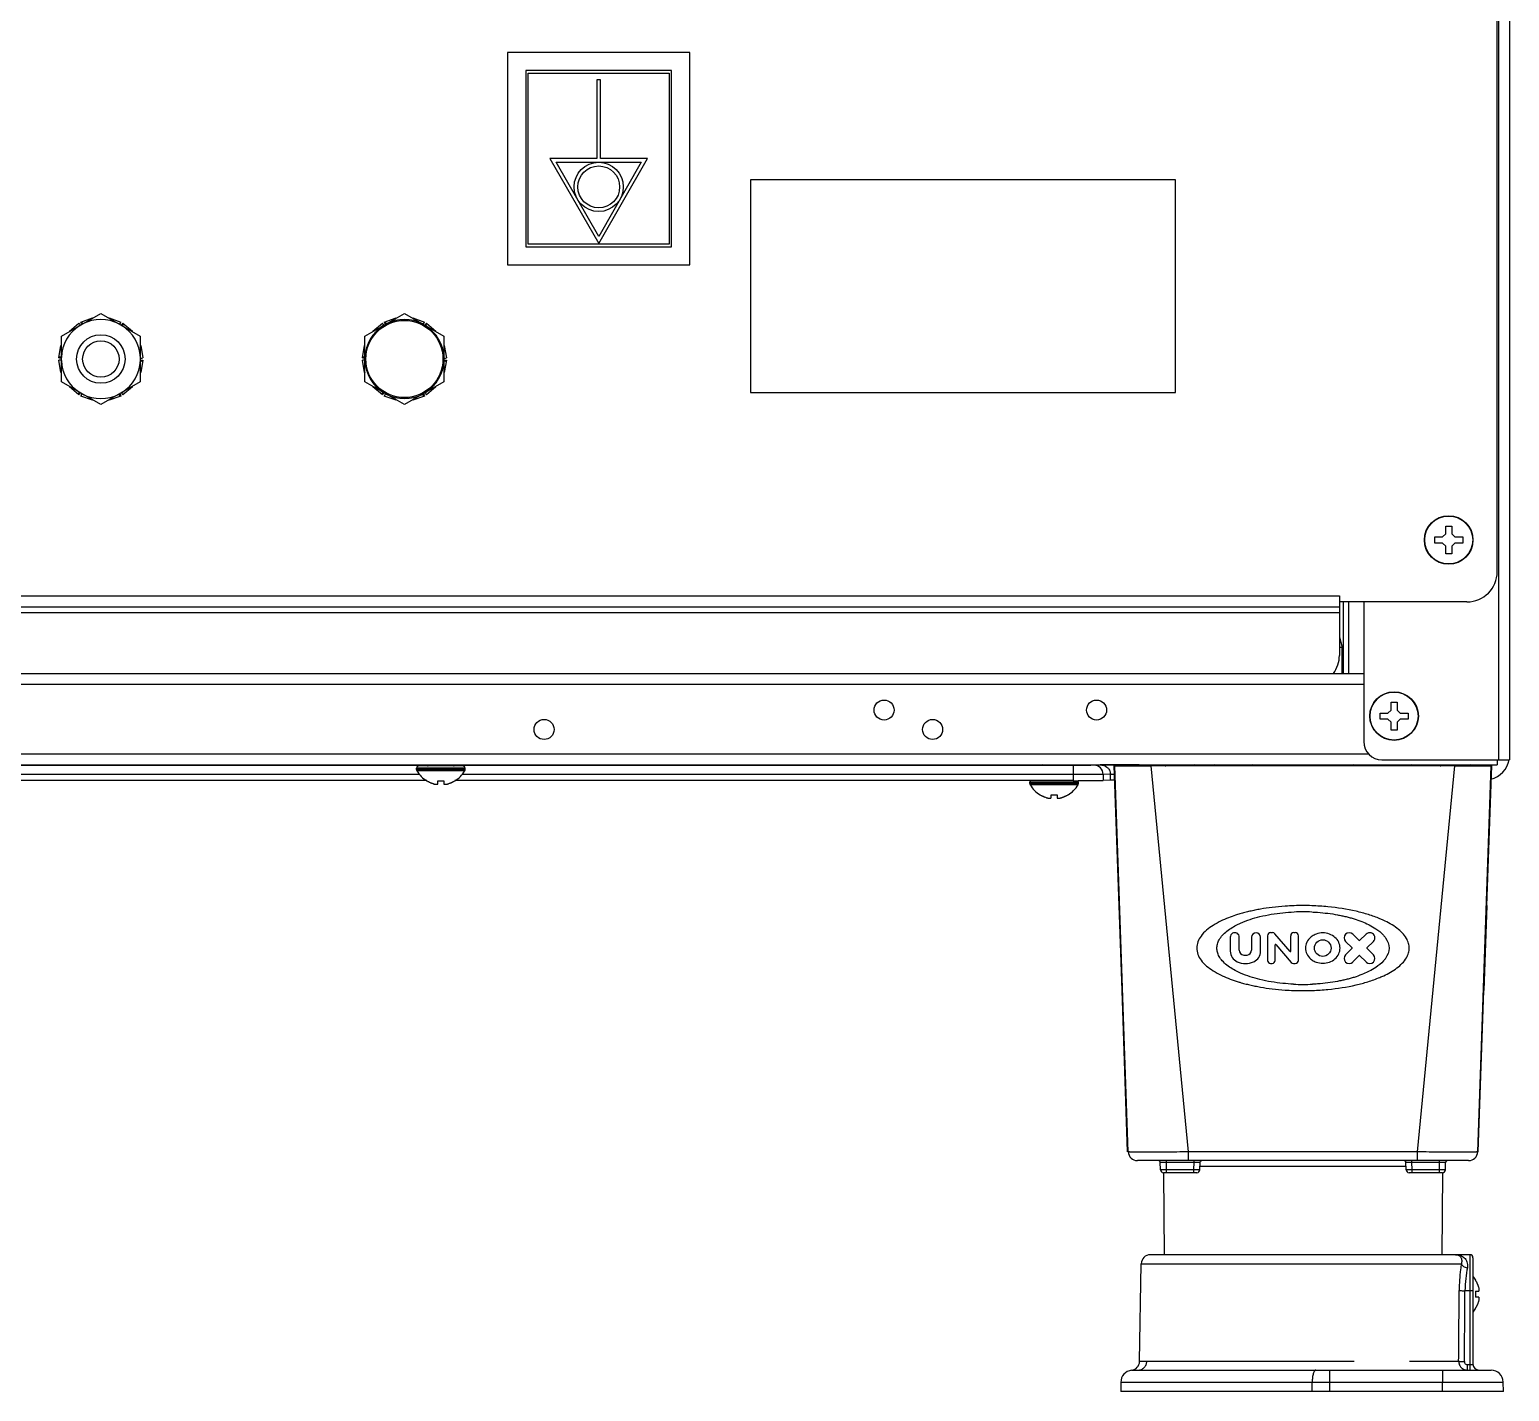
# Model space of a CAD drawing. Header units: millimetres. Extents: x -1538 to 3509, y -1646 to 2016.
# Drawn here: x 3227.7 to 3471.4, y -329.1 to -104.9 of the extents above; entities that cross this region are included whole.
import ezdxf

# ---------------------------------------------------------------- set-up
doc = ezdxf.new("R2010")
doc.units = ezdxf.units.MM
doc.header["$LTSCALE"] = 23.1
doc.layers.get('0').update_dxf_attribs({"linetype": 'CONTINUOUS'})

msp = doc.modelspace()

# ---------------------------------------------------------------- linework, layer by layer
at = {"linetype": 'Continuous'}
for p, q in [((3469.6, 574.36), (3469.6, -225.14)), ((3471.4, 565.09), (3471.4, -225.14)), ((3469.4, -194.14), (3469.4, -4.64)), ((3336.4, -108.64), (3306.4, -108.64)), ((3306.4, -108.64), (3306.4, -143.64)), ((3336.4, -143.64), (3336.4, -108.64)), ((3333.4, -111.64), (3309.4, -111.64)), ((3309.4, -111.64), (3309.4, -140.64)), ((3309.8, -112.04), (3333, -112.04)), ((3309.8, -140.24), (3309.8, -112.04)), ((3333, -112.04), (3333, -140.24)), ((3333.4, -140.64), (3333.4, -111.64)), ((3321.7, -113.14), (3321.1, -113.14)), ((3321.1, -113.14), (3321.1, -126.14)), ((3321.7, -126.14), (3321.7, -113.14)), ((3321.1, -126.14), (3313.35, -126.14)), ((3313.35, -126.14), (3321.4, -140.14)), ((3321.4, -140.14), (3329.45, -126.14)), ((3329.45, -126.14), (3321.7, -126.14)), ((3314.38, -126.74), (3328.41, -126.74)), ((3321.4, -138.94), (3314.38, -126.74)), ((3328.41, -126.74), (3321.4, -138.94)), ((3416.4, -129.64), (3346.4, -129.64)), ((3346.4, -129.64), (3346.4, -164.64)), ((3416.4, -164.64), (3416.4, -129.64)), ((3309.4, -140.64), (3333.4, -140.64)), ((3333, -140.24), (3309.8, -140.24)), ((3306.4, -143.64), (3336.4, -143.64)), ((3232.9, -155.39), (3239.4, -151.64)), ((3234.21, -154.56), (3235.78, -153.24)), ((3236.09, -153.06), (3238.02, -152.36)), ((3236.28, -153.44), (3236.28, -153.43)), ((3239.4, -151.64), (3245.9, -155.39)), ((3240.78, -152.36), (3242.7, -153.06)), ((3242.51, -153.44), (3242.52, -153.43)), ((3243.02, -153.24), (3244.59, -154.56)), ((3282.9, -155.39), (3289.4, -151.64)), ((3284.21, -154.56), (3285.78, -153.24)), ((3286.09, -153.06), (3288.02, -152.36)), ((3286.28, -153.44), (3286.28, -153.43)), ((3289.4, -151.64), (3295.9, -155.39)), ((3290.78, -152.36), (3292.7, -153.06)), ((3292.51, -153.44), (3292.52, -153.43)), ((3293.02, -153.24), (3294.59, -154.56)), ((3232.9, -162.9), (3232.9, -155.39)), ((3236.01, -153.59), (3236, -153.56)), ((3236.02, -153.59), (3236.01, -153.59)), ((3242.78, -153.59), (3242.8, -153.56)), ((3242.78, -153.59), (3242.78, -153.59)), ((3245.9, -155.39), (3245.9, -162.9)), ((3282.9, -162.9), (3282.9, -155.39)), ((3286.01, -153.59), (3286, -153.56)), ((3286.02, -153.59), (3286.01, -153.59)), ((3292.78, -153.59), (3292.8, -153.56)), ((3292.78, -153.59), (3292.78, -153.59)), ((3295.9, -155.39), (3295.9, -162.9)), ((3232.47, -158.96), (3232.83, -156.94)), ((3245.97, -156.94), (3246.32, -158.96)), ((3282.47, -158.96), (3282.83, -156.94)), ((3295.97, -156.94), (3296.32, -158.96)), ((3232.83, -161.34), (3232.47, -159.32)), ((3246.32, -159.32), (3245.97, -161.34)), ((3282.83, -161.34), (3282.47, -159.32)), ((3296.32, -159.32), (3295.97, -161.34)), ((3239.4, -166.65), (3232.9, -162.9)), ((3245.9, -162.9), (3239.4, -166.65)), ((3289.4, -166.65), (3282.9, -162.9)), ((3295.9, -162.9), (3289.4, -166.65)), ((3235.78, -165.05), (3234.21, -163.73)), ((3236.01, -164.7), (3236, -164.72)), ((3236.02, -164.7), (3236.01, -164.7)), ((3238.02, -165.93), (3236.09, -165.23)), ((3236.28, -164.85), (3236.28, -164.86)), ((3242.7, -165.23), (3240.78, -165.93)), ((3242.51, -164.85), (3242.52, -164.86)), ((3242.78, -164.7), (3242.78, -164.7)), ((3242.78, -164.7), (3242.8, -164.72)), ((3244.59, -163.73), (3243.02, -165.05)), ((3285.78, -165.05), (3284.21, -163.73)), ((3286.01, -164.7), (3286, -164.72)), ((3286.02, -164.7), (3286.01, -164.7)), ((3288.02, -165.93), (3286.09, -165.23)), ((3286.28, -164.85), (3286.28, -164.86)), ((3292.7, -165.23), (3290.78, -165.93)), ((3292.51, -164.85), (3292.52, -164.86)), ((3292.78, -164.7), (3292.78, -164.7)), ((3292.78, -164.7), (3292.8, -164.72)), ((3294.59, -163.73), (3293.02, -165.05)), ((3346.4, -164.64), (3416.4, -164.64)), ((3460.9, -186.64), (3461.9, -186.64)), ((3460.9, -187.94), (3460.9, -186.64)), ((3461.9, -186.64), (3461.9, -187.94)), ((3459.1, -188.44), (3460.4, -188.44)), ((3459.1, -189.44), (3459.1, -188.44)), ((3460.4, -189.44), (3459.1, -189.44)), ((3460.4, -188.44), (3460.9, -187.94)), ((3460.9, -189.94), (3460.4, -189.44)), ((3460.9, -191.24), (3460.9, -189.94)), ((3461.9, -187.94), (3462.4, -188.44)), ((3462.4, -189.44), (3461.9, -189.94)), ((3461.9, -189.94), (3461.9, -191.24)), ((3462.4, -188.44), (3463.7, -188.44)), ((3463.7, -189.44), (3462.4, -189.44)), ((3463.7, -188.44), (3463.7, -189.44)), ((3461.9, -191.24), (3460.9, -191.24)), ((2639.4, -198.14), (3443.4, -198.14)), ((3443.4, -198.14), (3443.4, -207.94)), ((3464.4, -199.14), (3443.4, -199.14)), ((3444.07, -210.94), (3444.07, -199.14)), ((3444.93, -210.94), (3444.93, -199.14)), ((3447.4, -199.14), (3447.4, -222.14)), ((2639.4, -199.94), (3443.4, -199.94)), ((3443.4, -200.94), (2639.4, -200.94)), ((3443.4, -204.93), (3443.85, -206.61)), ((3443.4, -206.61), (3443.85, -206.61)), ((3443.85, -210.94), (3443.85, -206.61)), ((2635.4, -210.94), (3447.4, -210.94)), ((3447.4, -212.74), (2635.4, -212.74)), ((3451.9, -215.64), (3452.9, -215.64)), ((3451.9, -216.94), (3451.9, -215.64)), ((3452.9, -215.64), (3452.9, -216.94)), ((3450.1, -217.44), (3451.4, -217.44)), ((3450.1, -218.44), (3450.1, -217.44)), ((3451.4, -218.44), (3450.1, -218.44)), ((3451.4, -217.44), (3451.9, -216.94)), ((3451.9, -218.94), (3451.4, -218.44)), ((3451.9, -220.24), (3451.9, -218.94)), ((3452.9, -216.94), (3453.4, -217.44)), ((3453.4, -218.44), (3452.9, -218.94)), ((3452.9, -218.94), (3452.9, -220.24)), ((3453.4, -217.44), (3454.7, -217.44)), ((3454.7, -218.44), (3453.4, -218.44)), ((3454.7, -217.44), (3454.7, -218.44)), ((3452.9, -220.24), (3451.9, -220.24)), ((2634.63, -224.14), (3448.17, -224.14)), ((2613.4, -225.94), (3469.4, -225.94)), ((3293.48, -226.06), (3118.31, -226.06)), ((3299.4, -226.54), (3291.4, -226.54)), ((3291.4, -226.74), (3291.4, -226.54)), ((3299, -226.14), (3291.8, -226.14)), ((3399.56, -226.06), (3297.31, -226.06)), ((3299.4, -226.74), (3299.4, -226.54)), ((3394.62, -226.03), (3394.47, -225.94)), ((3398.18, -226.03), (3398.32, -225.94)), ((3399.56, -226.06), (3399.56, -228.57)), ((3404, -225.99), (3403, -226.04)), ((3407.1, -249.14), (3406.3, -226.15)), ((3406.4, -226.14), (3412.41, -226.14)), ((3408.62, -289.7), (3406.4, -226.14)), ((3462.39, -226.15), (3412.41, -226.15)), ((3418.54, -289.7), (3412.41, -226.15)), ((3429.4, -226.15), (3429.4, -225.94)), ((3434.9, -226.15), (3434.9, -225.94)), ((3439.9, -226.15), (3439.9, -225.94)), ((3445.4, -226.15), (3445.4, -225.94)), ((3450.4, -225.14), (3471.4, -225.14)), ((3456.25, -289.7), (3462.39, -226.15)), ((3462.39, -226.14), (3468.4, -226.14)), ((3466.18, -289.7), (3468.4, -226.14)), ((3467.69, -249.14), (3468.5, -226.15)), ((3469.4, -225.14), (3469.4, -225.94)), ((3293.1, -228.57), (3118.7, -228.57)), ((3291.92, -227.56), (3119.87, -227.56)), ((3299.4, -226.74), (3291.4, -226.74)), ((3299.34, -226.95), (3291.45, -226.95)), ((3293.1, -228.62), (3293.1, -228.59)), ((3294.9, -229.14), (3294.9, -228.59)), ((3295.9, -228.59), (3295.9, -229.14)), ((3399.56, -228.57), (3297.7, -228.57)), ((3297.7, -228.59), (3297.7, -228.62)), ((3399.56, -227.56), (3298.87, -227.56)), ((3400.4, -228.84), (3392.4, -228.84)), ((3392.4, -229.04), (3392.4, -228.84)), ((3400.4, -229.04), (3392.4, -229.04)), ((3400.4, -229.04), (3400.4, -228.84)), ((3405.67, -227.48), (3404.48, -227.54)), ((3404.48, -227.54), (3404.48, -228.54)), ((3405.67, -228.48), (3404.48, -228.54)), ((3405.67, -227.48), (3406.44, -227.48)), ((3405.67, -228.48), (3405.67, -227.48)), ((3400.34, -229.25), (3392.45, -229.25)), ((3394.1, -230.92), (3394.1, -230.89)), ((3395.9, -231.44), (3395.9, -230.89)), ((3396.9, -230.89), (3396.9, -231.44)), ((3398.7, -230.89), (3398.7, -230.92)), ((3407.2, -249.14), (3407.1, -249.14)), ((3407.59, -263.14), (3407.1, -249.14)), ((3467.69, -249.14), (3467.21, -263.14)), ((3467.69, -249.14), (3467.59, -249.14)), ((3425.43, -254.35), (3425.43, -256.65)), ((3426.91, -256.47), (3426.91, -254.35)), ((3428.94, -254.35), (3428.94, -256.47)), ((3430.42, -256.65), (3430.42, -254.35)), ((3431.56, -254.11), (3431.56, -258.17)), ((3432.36, -253.61), (3432.07, -253.61)), ((3435.29, -256.71), (3432.74, -253.78)), ((3432.83, -258.17), (3432.83, -255.6)), ((3432.9, -255.57), (3435.45, -258.51)), ((3435.37, -254.11), (3435.37, -256.68)), ((3436.13, -253.61), (3435.88, -253.61)), ((3436.64, -258.17), (3436.64, -254.11)), ((3444.41, -255.05), (3445.48, -256.11)), ((3446.67, -254.92), (3445.61, -253.85)), ((3447.8, -253.85), (3446.73, -254.92)), ((3447.93, -256.11), (3448.99, -255.05)), ((3407.45, -256.14), (3407.35, -256.14)), ((3445.48, -256.17), (3444.41, -257.24)), ((3445.61, -258.43), (3446.67, -257.37)), ((3446.73, -257.37), (3447.8, -258.43)), ((3448.99, -257.24), (3447.93, -256.17)), ((3467.35, -256.14), (3467.45, -256.14)), ((3432.07, -258.68), (3432.32, -258.68)), ((3435.84, -258.68), (3436.13, -258.68)), ((3407.59, -263.14), (3407.69, -263.14)), ((3408.52, -289.7), (3407.59, -263.14)), ((3466.28, -289.7), (3467.21, -263.14)), ((3467.11, -263.14), (3467.21, -263.14)), ((3456.25, -289.7), (3418.54, -289.7)), ((3418.54, -291.14), (3418.54, -289.7)), ((3456.25, -291.14), (3456.25, -289.7)), ((3464.68, -291.14), (3410.12, -291.14)), ((3413.92, -292.65), (3413.9, -291.39)), ((3414.9, -291.39), (3414.9, -291.14)), ((3414.9, -291.39), (3419.47, -291.39)), ((3414.92, -292.65), (3414.9, -291.39)), ((3419.42, -292.65), (3419.47, -291.39)), ((3419.47, -291.39), (3419.47, -291.14)), ((3420.42, -292.66), (3420.47, -291.38)), ((3454.35, -292.13), (3420.44, -292.13)), ((3454.38, -292.66), (3454.32, -291.38)), ((3455.32, -291.39), (3455.32, -291.14)), ((3455.32, -291.39), (3459.89, -291.39)), ((3455.38, -292.65), (3455.32, -291.39)), ((3459.87, -292.65), (3459.89, -291.39)), ((3459.89, -291.39), (3459.89, -291.14)), ((3460.87, -292.65), (3460.89, -291.39)), ((3419.92, -293.14), (3414.42, -293.14)), ((3414.42, -293.14), (3414.53, -306.64)), ((3419.42, -292.65), (3414.92, -292.65)), ((3414.92, -293.14), (3414.92, -292.65)), ((3419.42, -293.14), (3419.42, -292.65)), ((3460.37, -293.14), (3454.88, -293.14)), ((3459.87, -292.65), (3455.38, -292.65)), ((3455.38, -293.14), (3455.38, -292.65)), ((3459.87, -293.14), (3459.87, -292.65)), ((3460.38, -293.14), (3460.26, -306.64)), ((3460.38, -293.14), (3460.26, -306.64)), ((3464.9, -306.64), (3412.26, -306.64)), ((3464.9, -306.64), (3464.9, -325.64)), ((3410.48, -324.19), (3410.76, -308.12)), ((3410.76, -308.12), (3463.49, -308.12)), ((3465.4, -307.14), (3465.4, -324.64)), ((3465.84, -310.84), (3465.88, -310.84)), ((3464.9, -312.58), (3464.08, -312.58)), ((3465.84, -312.64), (3466.39, -312.64)), ((3466.39, -313.64), (3465.84, -313.64)), ((3465.88, -315.44), (3465.84, -315.44)), ((3410.24, -325.64), (3468.37, -325.64)), ((3411.67, -324.17), (3445.85, -324.17)), ((3441.74, -325.64), (3441.74, -329.14)), ((3454.95, -324.17), (3463.04, -324.17)), ((3460.37, -325.64), (3460.37, -327.64)), ((3464.5, -324.73), (3464.9, -324.73)), ((3464.5, -325.64), (3464.5, -324.73)), ((3407.4, -327.64), (3460.37, -327.64)), ((3407.4, -327.64), (3407.4, -329.14)), ((3438.93, -329.14), (3438.93, -327.64)), ((3460.37, -327.64), (3470.37, -327.61)), ((3460.4, -329.14), (3460.37, -327.64)), ((3470.4, -329.14), (3470.37, -327.61)), ((3470.4, -329.14), (3407.4, -329.14))]:
    msp.add_line(p, q, dxfattribs=at)
for points in [[(3420.47, -291.38), (3420.48, -291.33), (3420.53, -291.23), (3420.62, -291.17), (3420.72, -291.14)], [(3454.07, -291.14), (3454.18, -291.17), (3454.26, -291.23), (3454.31, -291.33), (3454.32, -291.38)]]:
    msp.add_lwpolyline(points, dxfattribs=at)
for centre, radius in [((3321.4, -130.8), 4.05), ((3321.4, -130.8), 3.45), ((3289.4, -159.14), 6.35), ((3239.4, -159.14), 4), ((3239.4, -159.14), 3), ((3461.4, -188.94), 4), ((3461.4, -188.94), 3.95), ((3452.4, -217.94), 4), ((3452.4, -217.94), 3.95), ((3368.4, -216.94), 1.65), ((3403.4, -216.94), 1.65), ((3312.4, -220.14), 1.65), ((3376.4, -220.14), 1.65), ((3440.65, -256.14), 1.37)]:
    msp.add_circle(centre, radius, dxfattribs=at)
for centre, radius, start, end in [((3239.4, -159.14), 6.51, 62.3676, 117.6324), ((3249.96, -149.61), 12.26, 192.9691, 193.3029), ((3229.89, -149.86), 11.17, 346.713, 347.0794), ((3237.29, -151.44), 3.78, 343.5656, 345.0864), ((3289.4, -159.14), 6.51, 62.3676, 117.6324), ((3299.96, -149.61), 12.26, 192.9691, 193.3029), ((3279.89, -149.86), 11.17, 346.713, 347.0794), ((3287.29, -151.44), 3.78, 343.5656, 345.0864), ((3239.4, -159.14), 6.51, 122.3676, 177.6324), ((3226.61, -162.73), 11.17, 46.713, 47.0794), ((3231.67, -157.12), 3.78, 43.5656, 45.0864), ((3239.4, -159.14), 6.51, 2.3676, 57.6324), ((3252.94, -163.52), 12.26, 132.9691, 133.3029), ((3289.4, -159.14), 6.51, 122.3676, 177.6324), ((3276.61, -162.73), 11.17, 46.713, 47.0794), ((3281.67, -157.12), 3.78, 43.5656, 45.0864), ((3289.4, -159.14), 6.51, 2.3676, 57.6324), ((3302.94, -163.52), 12.26, 132.9691, 133.3029), ((3236.42, -145.23), 12.26, 252.9691, 253.3029), ((3242.69, -146.27), 11.17, 286.713, 287.0794), ((3245.01, -153.46), 3.78, 283.5656, 285.0864), ((3286.42, -145.23), 12.26, 252.9691, 253.3029), ((3292.69, -146.27), 11.17, 286.713, 287.0794), ((3295.01, -153.46), 3.78, 283.5656, 285.0864), ((3239.4, -159.14), 6.51, 182.3676, 237.6324), ((3239.4, -159.14), 6.51, 302.3676, 357.6324), ((3289.4, -159.14), 6.51, 182.3676, 237.6324), ((3289.4, -159.14), 6.51, 302.3676, 357.6324), ((3233.78, -164.82), 3.78, 103.5656, 105.0864), ((3236.11, -172.02), 11.17, 106.713, 107.0794), ((3242.38, -173.06), 12.26, 72.9691, 73.3029), ((3283.78, -164.82), 3.78, 103.5656, 105.0864), ((3286.11, -172.02), 11.17, 106.713, 107.0794), ((3292.38, -173.06), 12.26, 72.9691, 73.3029), ((3225.86, -154.76), 12.26, 312.9691, 313.3029), ((3239.4, -159.14), 6.51, 242.3676, 297.6324), ((3247.12, -161.17), 3.78, 223.5656, 225.0864), ((3252.19, -155.55), 11.17, 226.713, 227.0794), ((3275.86, -154.76), 12.26, 312.9691, 313.3029), ((3289.4, -159.14), 6.51, 242.3676, 297.6324), ((3297.12, -161.17), 3.78, 223.5656, 225.0864), ((3302.19, -155.55), 11.17, 226.713, 227.0794), ((3241.51, -166.85), 3.78, 163.5656, 165.0864), ((3248.9, -168.43), 11.17, 166.713, 167.0794), ((3228.83, -168.68), 12.26, 12.9691, 13.3029), ((3291.51, -166.85), 3.78, 163.5656, 165.0864), ((3298.9, -168.43), 11.17, 166.713, 167.0794), ((3278.83, -168.68), 12.26, 12.9691, 13.3029), ((3464.4, -194.14), 5, 270, 0), ((3438.4, -207.94), 5, 323.0914, 0), ((3450.4, -222.14), 3, 180, 270), ((3291.8, -226.54), 0.4, 90, 180), ((3293.2, -225.54), 0.6, 270, 317.8047), ((3297.6, -225.54), 0.6, 222.1953, 270), ((3299, -226.54), 0.4, 0, 90), ((3410.12, -656.87), 430.93, 89.9612, 90.8127), ((3410.4, -225.54), 0.6, 270, 317.8047), ((3404.22, -227.47), 6.37, 12.0221, 13.8509), ((3414.8, -225.54), 0.6, 222.1953, 270), ((3419.5, -226.34), 0.4, 29.4765, 90), ((3422.8, -226.34), 0.4, 90, 150.5235), ((3429.1, -226.14), 0.2, 90, 180), ((3445.7, -226.14), 0.2, 0, 90), ((3455.3, -226.34), 0.4, 90, 150.5235), ((3460, -225.54), 0.6, 270, 317.8047), ((3464.4, -225.54), 0.6, 222.1953, 270), ((3465, -226.34), 0.4, 30, 90), ((3291.8, -226.74), 0.4, 180, 210.3012), ((3295.6, -224.52), 4.8, 210.3012, 238.6273), ((3295.6, -224.52), 4.8, 210.3012, 238.6273), ((3295.58, -224.54), 4.75, 238.4659, 241.0313), ((3295.58, -224.54), 4.75, 241.0316, 241.9926), ((3295.58, -224.54), 4.75, 241.9926, 243.3187), ((3295.58, -224.55), 4.74, 243.3188, 244.4598), ((3295.58, -224.55), 4.74, 244.4598, 245.4278), ((3295.58, -224.55), 4.73, 245.4278, 246.6825), ((3295.57, -224.56), 4.73, 246.6826, 247.4526), ((3295.57, -224.56), 4.72, 247.4524, 248.9975), ((3295.57, -224.57), 4.72, 248.9977, 249.4819), ((3295.56, -224.58), 4.7, 249.4813, 251.5344), ((3295.56, -224.6), 4.68, 251.535, 252.6227), ((3295.55, -224.62), 4.67, 252.6228, 253.6051), ((3295.54, -224.65), 4.64, 253.6036, 255.6824), ((3295.4, -224.84), 3.78, 262.3953, 277.6047), ((3295.25, -224.65), 4.64, 284.3176, 286.3964), ((3295.24, -224.62), 4.67, 286.3949, 287.3772), ((3295.24, -224.6), 4.68, 287.3773, 288.465), ((3295.23, -224.58), 4.7, 288.4656, 290.5187), ((3295.23, -224.57), 4.72, 290.5181, 291.0023), ((3295.22, -224.56), 4.72, 291.0025, 292.5476), ((3295.22, -224.56), 4.73, 292.5474, 293.3174), ((3295.22, -224.55), 4.73, 293.3175, 294.5722), ((3295.22, -224.55), 4.74, 294.5722, 295.5402), ((3295.22, -224.55), 4.74, 295.5402, 296.6812), ((3295.21, -224.54), 4.75, 296.6813, 298.0074), ((3295.21, -224.54), 4.75, 298.0074, 298.9684), ((3295.21, -224.54), 4.75, 298.9687, 301.5341), ((3295.2, -224.52), 4.8, 301.3727, 329.6988), ((3295.2, -224.52), 4.8, 301.3727, 329.6988), ((3299, -226.74), 0.4, 329.6988, 0), ((3392.8, -228.84), 0.4, 137.3833, 180), ((3392.8, -229.04), 0.4, 180, 210.3012), ((3400, -228.84), 0.4, 0, 42.8119), ((3400, -229.04), 0.4, 329.6988, 0), ((3294.65, -227.15), 2.01, 262.7259, 264.7415), ((3294.65, -227.17), 1.98, 264.7442, 265.3991), ((3294.65, -227.18), 1.97, 265.3984, 266.7833), ((3294.65, -227.19), 1.96, 266.7841, 267.6235), ((3294.65, -227.2), 1.96, 267.6234, 268.8455), ((3294.65, -227.2), 1.95, 268.8459, 270.9258), ((3294.65, -227.2), 1.95, 270.9261, 271.9964), ((3294.65, -227.2), 1.96, 271.9964, 273.0228), ((3294.65, -227.19), 1.97, 273.0233, 274.286), ((3294.65, -227.17), 1.98, 274.2856, 275.1372), ((3294.64, -227.15), 2.01, 275.1401, 277.2744), ((3296.15, -227.15), 2.01, 262.7256, 264.8598), ((3296.15, -227.17), 1.98, 264.8627, 265.7144), ((3296.15, -227.19), 1.97, 265.714, 266.9766), ((3296.15, -227.2), 1.96, 266.9771, 268.0037), ((3296.15, -227.2), 1.95, 268.0037, 269.0738), ((3296.15, -227.2), 1.95, 269.0741, 270.1995), ((3296.15, -227.2), 1.95, 270.1995, 271.1541), ((3296.15, -227.2), 1.95, 271.1545, 272.3767), ((3296.15, -227.19), 1.96, 272.3765, 273.2159), ((3296.15, -227.18), 1.97, 273.2167, 274.6016), ((3296.15, -227.17), 1.98, 274.6009, 275.2558), ((3296.14, -227.15), 2.01, 275.2585, 277.2741), ((3396.6, -226.82), 4.8, 210.3012, 238.6273), ((3396.6, -226.82), 4.8, 210.3012, 238.6273), ((3396.58, -226.84), 4.75, 238.4659, 241.0313), ((3396.58, -226.84), 4.75, 241.0316, 241.9926), ((3396.58, -226.84), 4.75, 241.9926, 243.3187), ((3396.58, -226.85), 4.74, 243.3188, 244.4598), ((3396.58, -226.85), 4.74, 244.4598, 245.4278), ((3396.58, -226.85), 4.73, 245.4278, 246.6825), ((3396.57, -226.86), 4.73, 246.6826, 247.4526), ((3396.57, -226.86), 4.72, 247.4524, 248.9975), ((3396.57, -226.87), 4.72, 248.9977, 249.4819), ((3396.56, -226.88), 4.7, 249.4813, 251.5344), ((3396.56, -226.9), 4.68, 251.535, 252.6227), ((3396.55, -226.92), 4.67, 252.6228, 253.6051), ((3396.54, -226.95), 4.64, 253.6036, 255.6824), ((3395.65, -229.45), 2.01, 262.7259, 264.7415), ((3395.65, -229.47), 1.98, 264.7442, 265.3991), ((3395.65, -229.48), 1.97, 265.3984, 266.7833), ((3395.65, -229.49), 1.96, 266.7841, 267.6235), ((3395.65, -229.5), 1.96, 267.6234, 268.8455), ((3395.65, -229.5), 1.95, 268.8459, 270.9258), ((3395.65, -229.5), 1.95, 270.9261, 271.9964), ((3395.65, -229.5), 1.96, 271.9964, 273.0228), ((3395.65, -229.49), 1.97, 273.0233, 274.286), ((3395.65, -229.47), 1.98, 274.2856, 275.1372), ((3395.64, -229.45), 2.01, 275.1401, 277.2744), ((3396.4, -227.14), 3.78, 262.3953, 277.6047), ((3397.15, -229.45), 2.01, 262.7256, 264.8598), ((3397.15, -229.47), 1.98, 264.8627, 265.7144), ((3397.15, -229.49), 1.97, 265.714, 266.9766), ((3397.15, -229.5), 1.96, 266.9771, 268.0037), ((3397.15, -229.5), 1.95, 268.0037, 269.0738), ((3397.15, -229.5), 1.95, 269.0741, 270.1995), ((3397.15, -229.5), 1.95, 270.1995, 271.1541), ((3397.15, -229.5), 1.95, 271.1545, 272.3767), ((3397.15, -229.49), 1.96, 272.3765, 273.2159), ((3397.15, -229.48), 1.97, 273.2167, 274.6016), ((3397.15, -229.47), 1.98, 274.6009, 275.2558), ((3397.14, -229.45), 2.01, 275.2585, 277.2741), ((3396.25, -226.95), 4.64, 284.3176, 286.3964), ((3396.24, -226.92), 4.67, 286.3949, 287.3772), ((3396.24, -226.9), 4.68, 287.3773, 288.465), ((3396.23, -226.88), 4.7, 288.4656, 290.5187), ((3396.23, -226.87), 4.72, 290.5181, 291.0023), ((3396.22, -226.86), 4.72, 291.0025, 292.5476), ((3396.22, -226.86), 4.73, 292.5474, 293.3174), ((3396.22, -226.85), 4.73, 293.3175, 294.5722), ((3396.22, -226.85), 4.74, 294.5722, 295.5402), ((3396.22, -226.85), 4.74, 295.5402, 296.6812), ((3396.21, -226.84), 4.75, 296.6813, 298.0074), ((3396.21, -226.84), 4.75, 298.0074, 298.9684), ((3396.21, -226.84), 4.75, 298.9687, 301.5341), ((3396.2, -226.82), 4.8, 301.3727, 329.6988), ((3396.2, -226.82), 4.8, 301.3727, 329.6988), ((3437.4, -283.75), 33.58, 87.5041, 92.4884), ((3437.4, -292.92), 43.78, 88.1051, 91.9045), ((3426.17, -254.35), 0.74, 0, 180.0001), ((3429.68, -254.35), 0.74, 0, 180), ((3432.07, -254.11), 0.508, 90, 180), ((3432.36, -254.11), 0.508, 41, 90), ((3432.87, -255.6), 0.0423, 41, 180), ((3435.88, -254.11), 0.508, 90, 180), ((3436.13, -254.11), 0.508, 0, 90), ((3445.01, -254.45), 0.846, 45, 225), ((3446.7, -254.89), 0.0423, 225, 315), ((3448.4, -254.45), 0.846, 315, 135.0003), ((3427.33, -256.65), 1.9, 180, 246.4218), ((3427.75, -256.47), 0.846, 180, 262.3377), ((3427.92, -255.21), 2.11, 262.3377, 277.6624), ((3428.09, -256.47), 0.846, 277.6627, 360), ((3428.52, -256.65), 1.9, 293.5782, 360), ((3432.07, -258.17), 0.508, 180.0003, 270), ((3432.32, -258.17), 0.508, 270, 360), ((3435.33, -256.68), 0.0423, 220.9989, 360), ((3436.13, -258.17), 0.508, 270, 0.0001), ((3445.01, -257.84), 0.846, 135, 315), ((3445.45, -256.14), 0.0423, 315, 44.9987), ((3446.7, -257.4), 0.0423, 45, 135), ((3448.4, -257.84), 0.846, 225.0006, 45), ((3447.96, -256.14), 0.0423, 135, 224.9987), ((3427.92, -255.3), 3.38, 246.4218, 293.5782), ((3435.84, -258.17), 0.508, 221, 270), ((3437.4, -219.39), 43.76, 267.9356, 272.0555), ((3437.4, -228.56), 33.57, 267.3327, 272.6739), ((3410.12, -289.64), 1.5, 182, 269.9994), ((3464.68, -289.64), 1.5, 270.0006, 358), ((3413.41, -292.14), 1, 62.1385, 90), ((3413.65, -291.39), 0.25, 1.0003, 90.0181), ((3461.14, -291.39), 0.25, 89.9879, 178.9997), ((3461.39, -292.14), 1, 90, 117.8615), ((3414.42, -292.64), 0.5, 181, 269.9972), ((3419.92, -292.64), 0.5, 270, 357.587), ((3454.88, -292.64), 0.5, 182.4136, 270), ((3460.37, -292.64), 0.5, 270.002, 359), ((3412.26, -308.14), 1.5, 90, 179), ((3464.9, -307.14), 0.5, 0, 90), ((3461.78, -313.34), 4.8, 31.4579, 40.7914), ((3461.79, -313.33), 4.75, 28.9687, 31.5341), ((3461.79, -313.33), 4.75, 28.0074, 28.9684), ((3461.8, -313.33), 4.75, 26.6813, 28.0074), ((3461.8, -313.32), 4.74, 25.5402, 26.6812), ((3461.8, -313.32), 4.74, 24.5722, 25.5402), ((3461.81, -313.32), 4.73, 23.3175, 24.5722), ((3461.81, -313.32), 4.73, 22.5474, 23.3174), ((3461.82, -313.32), 4.72, 21.0025, 22.5476), ((3461.83, -313.31), 4.72, 20.5181, 21.0023), ((3461.84, -313.31), 4.7, 18.4656, 20.5187), ((3461.86, -313.3), 4.68, 17.3773, 18.465), ((3461.87, -313.3), 4.67, 16.3949, 17.3772), ((3461.9, -313.29), 4.64, 14.3176, 16.3964), ((-248.67, -291.97), 3711.85, 359.50304, 359.68306), ((-129.19, -289.69), 3593.34, 359.44917, 359.63514), ((3462.09, -313.14), 3.79, 0.0089, 7.5987), ((3462.09, -313.14), 3.79, 352.4013, 359.9911), ((3461.86, -312.98), 4.68, 341.535, 342.6227), ((3461.87, -312.99), 4.67, 342.6228, 343.6051), ((3461.9, -313), 4.64, 343.6036, 345.6824), ((3464.4, -312.4), 2.01, 5.1401, 7.2744), ((3464.4, -312.39), 2.01, 352.7259, 354.7415), ((3464.4, -313.9), 2.01, 5.2585, 7.2741), ((3464.4, -313.89), 2.01, 352.7256, 354.8598), ((3464.43, -312.4), 1.98, 4.2856, 5.1372), ((3464.44, -312.39), 1.97, 3.0233, 4.286), ((3464.44, -312.39), 1.97, 355.3984, 356.7833), ((3464.42, -312.39), 1.98, 354.7442, 355.3991), ((3464.42, -313.9), 1.98, 4.6009, 5.2558), ((3464.44, -313.89), 1.97, 3.2167, 4.6016), ((3464.44, -313.89), 1.97, 355.714, 356.9766), ((3464.43, -313.89), 1.98, 354.8627, 355.7144), ((3464.45, -312.39), 1.96, 1.9964, 3.0228), ((3464.46, -312.39), 1.95, 0.9261, 1.9964), ((3464.46, -312.39), 1.95, 358.8459, 0.9258), ((3464.45, -312.39), 1.96, 357.6234, 358.8455), ((3464.45, -312.39), 1.96, 356.7841, 357.6235), ((3464.45, -313.89), 1.96, 2.3765, 3.2159), ((3464.45, -313.89), 1.95, 1.1545, 2.3767), ((3464.46, -313.89), 1.95, 0.1995, 1.1541), ((3464.46, -313.89), 1.95, 359.0741, 0.1995), ((3464.46, -313.89), 1.95, 358.0037, 359.0738), ((3464.45, -313.89), 1.96, 356.9771, 358.0037), ((3461.78, -312.94), 4.8, 319.2086, 328.5421), ((3461.79, -312.96), 4.75, 328.4659, 331.0313), ((3461.79, -312.96), 4.75, 331.0316, 331.9926), ((3461.8, -312.96), 4.75, 331.9926, 333.3187), ((3461.8, -312.96), 4.74, 333.3188, 334.4598), ((3461.8, -312.96), 4.74, 334.4598, 335.4278), ((3461.81, -312.97), 4.73, 335.4278, 336.6825), ((3461.81, -312.97), 4.73, 336.6826, 337.4526), ((3461.82, -312.97), 4.72, 337.4524, 338.9975), ((3461.83, -312.97), 4.72, 338.9977, 339.4819), ((3461.84, -312.98), 4.7, 339.4813, 341.5344), ((3409.4, -327.64), 2, 96.783, 180), ((3408.98, -324.17), 1.5, 276.7829, 359), ((3466.4, -324.64), 1, 180, 270), ((3468.37, -327.64), 2, 1, 90)]:
    msp.add_arc(centre, radius, start, end, dxfattribs=at)
for centre, major_axis, ratio, start_param, end_param in [((3467.4, -224.44), (-2.83, 2.83), 0.999924, 8.877473, 10.03774), ((3399.56, -228.53), (5, 0), 0.008727, -1.570796, -0.174533), ((3410.59, -228.49), (5, 0), 0.008727, 8.834426, 9.250245)]:
    msp.add_ellipse(centre, major_axis=major_axis, ratio=ratio, start_param=start_param, end_param=end_param, dxfattribs=at)
for points, knots in [([(3236, -153.56), (3235.98, -153.53), (3235.9, -153.43), (3235.83, -153.32), (3235.78, -153.24)], [0, 0, 0, 0, 0.258777, 1, 1, 1, 1]), ([(3236.28, -153.43), (3236.26, -153.4), (3236.2, -153.27), (3236.14, -153.15), (3236.09, -153.06)], [0, 0, 0, 0, 0.259955, 1, 1, 1, 1]), ([(3236.41, -153.37), (3236.39, -153.34), (3236.35, -153.21), (3236.3, -153.09), (3236.25, -153)], [0, 0, 0, 0, 0.242743, 1, 1, 1, 1]), ([(3242.52, -153.43), (3242.53, -153.4), (3242.6, -153.27), (3242.66, -153.15), (3242.7, -153.06)], [0, 0, 0, 0, 0.259439, 1, 1, 1, 1]), ([(3242.8, -153.56), (3242.82, -153.53), (3242.89, -153.43), (3242.96, -153.32), (3243.02, -153.24)], [0, 0, 0, 0, 0.259383, 1, 1, 1, 1]), ([(3242.9, -153.67), (3242.92, -153.64), (3243.01, -153.54), (3243.09, -153.43), (3243.15, -153.35)], [0, 0, 0, 0, 0.242743, 1, 1, 1, 1]), ([(3286, -153.56), (3285.98, -153.53), (3285.9, -153.43), (3285.83, -153.32), (3285.78, -153.24)], [0, 0, 0, 0, 0.258777, 1, 1, 1, 1]), ([(3286.28, -153.43), (3286.26, -153.4), (3286.2, -153.27), (3286.14, -153.15), (3286.09, -153.06)], [0, 0, 0, 0, 0.259955, 1, 1, 1, 1]), ([(3286.41, -153.37), (3286.39, -153.34), (3286.35, -153.21), (3286.3, -153.09), (3286.25, -153)], [0, 0, 0, 0, 0.242743, 1, 1, 1, 1]), ([(3292.52, -153.43), (3292.53, -153.4), (3292.6, -153.27), (3292.66, -153.15), (3292.7, -153.06)], [0, 0, 0, 0, 0.259439, 1, 1, 1, 1]), ([(3292.8, -153.56), (3292.82, -153.53), (3292.89, -153.43), (3292.96, -153.32), (3293.02, -153.24)], [0, 0, 0, 0, 0.259383, 1, 1, 1, 1]), ([(3292.9, -153.67), (3292.92, -153.64), (3293.01, -153.54), (3293.09, -153.43), (3293.15, -153.35)], [0, 0, 0, 0, 0.242743, 1, 1, 1, 1]), ([(3232.9, -158.99), (3232.86, -158.99), (3232.72, -158.98), (3232.58, -158.97), (3232.47, -158.96)], [0, 0, 0, 0, 0.260089, 1, 1, 1, 1]), ([(3232.9, -159.3), (3232.86, -159.3), (3232.72, -159.31), (3232.58, -159.32), (3232.47, -159.32)], [0, 0, 0, 0, 0.259593, 1, 1, 1, 1]), ([(3232.9, -158.85), (3232.87, -158.84), (3232.74, -158.82), (3232.6, -158.8), (3232.5, -158.8)], [0, 0, 0, 0, 0.242743, 1, 1, 1, 1]), ([(3245.89, -159.44), (3245.93, -159.44), (3246.06, -159.47), (3246.19, -159.48), (3246.29, -159.49)], [0, 0, 0, 0, 0.242743, 1, 1, 1, 1]), ([(3245.9, -158.99), (3245.93, -158.99), (3246.08, -158.98), (3246.22, -158.97), (3246.32, -158.96)], [0, 0, 0, 0, 0.259593, 1, 1, 1, 1]), ([(3245.9, -159.3), (3245.93, -159.3), (3246.08, -159.31), (3246.22, -159.32), (3246.32, -159.32)], [0, 0, 0, 0, 0.260088, 1, 1, 1, 1]), ([(3282.9, -158.99), (3282.86, -158.99), (3282.72, -158.98), (3282.58, -158.97), (3282.47, -158.96)], [0, 0, 0, 0, 0.260089, 1, 1, 1, 1]), ([(3282.9, -159.3), (3282.86, -159.3), (3282.72, -159.31), (3282.58, -159.32), (3282.47, -159.32)], [0, 0, 0, 0, 0.259593, 1, 1, 1, 1]), ([(3282.9, -158.85), (3282.87, -158.84), (3282.74, -158.82), (3282.6, -158.8), (3282.5, -158.8)], [0, 0, 0, 0, 0.242743, 1, 1, 1, 1]), ([(3295.89, -159.44), (3295.93, -159.44), (3296.06, -159.47), (3296.19, -159.48), (3296.29, -159.49)], [0, 0, 0, 0, 0.242743, 1, 1, 1, 1]), ([(3295.9, -158.99), (3295.93, -158.99), (3296.08, -158.98), (3296.22, -158.97), (3296.32, -158.96)], [0, 0, 0, 0, 0.259593, 1, 1, 1, 1]), ([(3295.9, -159.3), (3295.93, -159.3), (3296.08, -159.31), (3296.22, -159.32), (3296.32, -159.32)], [0, 0, 0, 0, 0.260088, 1, 1, 1, 1]), ([(3235.9, -164.62), (3235.87, -164.65), (3235.79, -164.75), (3235.71, -164.86), (3235.65, -164.94)], [0, 0, 0, 0, 0.242743, 1, 1, 1, 1]), ([(3236, -164.72), (3235.98, -164.75), (3235.9, -164.86), (3235.83, -164.97), (3235.78, -165.05)], [0, 0, 0, 0, 0.259378, 1, 1, 1, 1]), ([(3236.28, -164.86), (3236.26, -164.89), (3236.2, -165.01), (3236.14, -165.14), (3236.09, -165.23)], [0, 0, 0, 0, 0.259439, 1, 1, 1, 1]), ([(3242.39, -164.92), (3242.4, -164.95), (3242.45, -165.07), (3242.5, -165.2), (3242.54, -165.29)], [0, 0, 0, 0, 0.242743, 1, 1, 1, 1]), ([(3242.52, -164.86), (3242.53, -164.89), (3242.6, -165.01), (3242.66, -165.14), (3242.7, -165.23)], [0, 0, 0, 0, 0.259955, 1, 1, 1, 1]), ([(3242.8, -164.72), (3242.82, -164.75), (3242.89, -164.86), (3242.96, -164.97), (3243.02, -165.05)], [0, 0, 0, 0, 0.258782, 1, 1, 1, 1]), ([(3285.9, -164.62), (3285.87, -164.65), (3285.79, -164.75), (3285.71, -164.86), (3285.65, -164.94)], [0, 0, 0, 0, 0.242743, 1, 1, 1, 1]), ([(3286, -164.72), (3285.98, -164.75), (3285.9, -164.86), (3285.83, -164.97), (3285.78, -165.05)], [0, 0, 0, 0, 0.259378, 1, 1, 1, 1]), ([(3286.28, -164.86), (3286.26, -164.89), (3286.2, -165.01), (3286.14, -165.14), (3286.09, -165.23)], [0, 0, 0, 0, 0.259439, 1, 1, 1, 1]), ([(3292.39, -164.92), (3292.4, -164.95), (3292.45, -165.07), (3292.5, -165.2), (3292.54, -165.29)], [0, 0, 0, 0, 0.242743, 1, 1, 1, 1]), ([(3292.52, -164.86), (3292.53, -164.89), (3292.6, -165.01), (3292.66, -165.14), (3292.7, -165.23)], [0, 0, 0, 0, 0.259955, 1, 1, 1, 1]), ([(3292.8, -164.72), (3292.82, -164.75), (3292.89, -164.86), (3292.96, -164.97), (3293.02, -165.05)], [0, 0, 0, 0, 0.258782, 1, 1, 1, 1]), ([(3403, -226.04), (3402.87, -226.04), (3402.47, -226.05), (3401.32, -226.06), (3400.31, -226.06), (3399.56, -226.06)], [0, 0, 0, 0, 0.120666, 0.347363, 1, 1, 1, 1]), ([(3404.48, -227.54), (3404.48, -227.15), (3404.17, -226.36), (3403.38, -226.04), (3403, -226.04)], [0, 0, 0, 0, 0.502696, 1, 1, 1, 1]), ([(3404, -225.99), (3404.39, -225.98), (3405.02, -226.18), (3405.56, -226.82), (3405.67, -227.25), (3405.67, -227.47)], [0, 0, 0, 0, 0.478145, 0.733915, 1, 1, 1, 1]), ([(3436.64, -226.14), (3436.67, -226.14), (3436.7, -226.09), (3436.73, -226.03), (3436.74, -225.98), (3436.74, -225.95)], [0, 0, 0, 0, 0.33456, 0.62765, 1, 1, 1, 1]), ([(3438.15, -226.14), (3438.13, -226.14), (3438.09, -226.09), (3438.07, -226.03), (3438.06, -225.98), (3438.05, -225.95)], [0, 0, 0, 0, 0.334542, 0.627638, 1, 1, 1, 1]), ([(3404.48, -227.54), (3404.28, -227.54), (3403.71, -227.55), (3402.07, -227.56), (3400.63, -227.56), (3399.56, -227.56)], [0, 0, 0, 0, 0.120643, 0.347326, 1, 1, 1, 1]), ([(3426.61, -250.63), (3426.21, -250.76), (3425.39, -251.04), (3424.58, -251.37), (3424.17, -251.56)], [0, 0, 0, 0, 0.48085, 1, 1, 1, 1]), ([(3435.95, -249.17), (3435.45, -249.18), (3434.24, -249.25), (3432.39, -249.42), (3430.73, -249.66), (3429.51, -249.89), (3428.65, -250.08), (3427.83, -250.28), (3427.15, -250.47), (3426.74, -250.59), (3426.61, -250.63)], [0, 0, 0, 0, 0.157659, 0.382572, 0.58963, 0.685921, 0.777243, 0.866283, 0.955457, 1, 1, 1, 1]), ([(3426.62, -252.25), (3426.79, -252.17), (3427.97, -251.62), (3430.44, -250.84), (3433.42, -250.36), (3435.31, -250.22), (3435.94, -250.19)], [0, 0, 0, 0, 0.057408, 0.407118, 0.80488, 1, 1, 1, 1]), ([(3448.19, -250.63), (3447.51, -250.42), (3445.32, -249.84), (3442.19, -249.35), (3439.74, -249.2), (3438.85, -249.17)], [0, 0, 0, 0, 0.222615, 0.719095, 1, 1, 1, 1]), ([(3438.86, -250.19), (3439.17, -250.21), (3440.05, -250.26), (3441.46, -250.4), (3442.8, -250.6), (3443.79, -250.8), (3444.48, -250.96), (3445.15, -251.13), (3446.03, -251.39), (3447.04, -251.74), (3447.82, -252.08), (3448.17, -252.25)], [0, 0, 0, 0, 0.096488, 0.276509, 0.442355, 0.519536, 0.592779, 0.664239, 0.735865, 0.878106, 1, 1, 1, 1]), ([(3450.62, -251.56), (3450.44, -251.47), (3449.64, -251.13), (3448.83, -250.83), (3448.19, -250.63)], [0, 0, 0, 0, 0.227638, 1, 1, 1, 1]), ([(3424.17, -251.56), (3424.09, -251.6), (3423.55, -251.85), (3422.25, -252.56), (3420.57, -253.87), (3419.9, -255.45), (3419.9, -256.14)], [0, 0, 0, 0, 0.04125, 0.275012, 0.678544, 1, 1, 1, 1]), ([(3424.15, -254.01), (3424.37, -253.77), (3425.13, -253.08), (3426, -252.56), (3426.62, -252.25)], [0, 0, 0, 0, 0.313765, 1, 1, 1, 1]), ([(3448.17, -252.25), (3448.22, -252.28), (3448.64, -252.49), (3449.52, -252.99), (3450.28, -253.59), (3450.64, -254)], [0, 0, 0, 0, 0.051563, 0.465079, 1, 1, 1, 1]), ([(3454.9, -256.14), (3454.9, -255.88), (3454.82, -255.32), (3454.27, -254.1), (3452.85, -252.72), (3451.41, -251.92), (3450.62, -251.56)], [0, 0, 0, 0, 0.1198, 0.254861, 0.60223, 1, 1, 1, 1]), ([(3423.22, -256.14), (3423.22, -255.92), (3423.28, -255.44), (3423.59, -254.7), (3423.94, -254.25), (3424.15, -254.01)], [0, 0, 0, 0, 0.282762, 0.599317, 1, 1, 1, 1]), ([(3438.89, -254.18), (3438.8, -254.24), (3438.45, -254.52), (3437.96, -255.14), (3437.8, -255.82), (3437.8, -256.14)], [0, 0, 0, 0, 0.13782, 0.577461, 1, 1, 1, 1]), ([(3443.51, -256.14), (3443.51, -255.82), (3443.35, -255.14), (3442.7, -254.31), (3441.76, -253.77), (3440.65, -253.58), (3439.66, -253.75), (3439.1, -254.04), (3438.89, -254.18)], [0, 0, 0, 0, 0.162094, 0.330751, 0.508275, 0.691811, 0.875347, 1, 1, 1, 1]), ([(3450.64, -254), (3450.77, -254.14), (3451.26, -254.76), (3451.58, -255.55), (3451.58, -256.14)], [0, 0, 0, 0, 0.241033, 1, 1, 1, 1]), ([(3419.9, -256.14), (3419.9, -256.84), (3420.57, -258.42), (3422.25, -259.72), (3423.52, -260.42), (3424.04, -260.67), (3424.09, -260.69)], [0, 0, 0, 0, 0.325823, 0.734844, 0.971786, 1, 1, 1, 1]), ([(3424.11, -258.24), (3423.91, -258.01), (3423.59, -257.57), (3423.28, -256.84), (3423.22, -256.37), (3423.22, -256.14)], [0, 0, 0, 0, 0.386646, 0.710619, 1, 1, 1, 1]), ([(3426.69, -260.07), (3426.04, -259.75), (3425.13, -259.22), (3424.34, -258.49), (3424.11, -258.24)], [0, 0, 0, 0, 0.682017, 1, 1, 1, 1]), ([(3437.8, -256.14), (3437.8, -256.47), (3437.96, -257.14), (3438.46, -257.78), (3438.82, -258.06), (3438.93, -258.13)], [0, 0, 0, 0, 0.414827, 0.846454, 1, 1, 1, 1]), ([(3438.93, -258.13), (3439.12, -258.26), (3439.67, -258.54), (3440.65, -258.7), (3441.76, -258.51), (3442.7, -257.97), (3443.35, -257.14), (3443.51, -256.47), (3443.51, -256.14)], [0, 0, 0, 0, 0.11837, 0.303224, 0.488077, 0.666875, 0.836743, 1, 1, 1, 1]), ([(3450.68, -258.24), (3450.31, -258.67), (3449.53, -259.28), (3448.62, -259.81), (3448.17, -260.03), (3448.1, -260.07)], [0, 0, 0, 0, 0.530253, 0.926618, 1, 1, 1, 1]), ([(3451.58, -256.14), (3451.58, -256.74), (3451.27, -257.5), (3450.8, -258.12), (3450.68, -258.24)], [0, 0, 0, 0, 0.777282, 1, 1, 1, 1]), ([(3450.7, -260.69), (3451.47, -260.34), (3452.87, -259.55), (3454.27, -258.19), (3454.82, -256.97), (3454.9, -256.41), (3454.9, -256.14)], [0, 0, 0, 0, 0.38951, 0.741645, 0.87856, 1, 1, 1, 1]), ([(3424.09, -260.69), (3424.53, -260.9), (3425.39, -261.25), (3426.28, -261.55), (3426.71, -261.69)], [0, 0, 0, 0, 0.515491, 1, 1, 1, 1]), ([(3435.83, -262.09), (3435.24, -262.06), (3433.39, -261.92), (3430.44, -261.45), (3428, -260.67), (3426.84, -260.14), (3426.69, -260.07)], [0, 0, 0, 0, 0.187834, 0.593214, 0.949621, 1, 1, 1, 1]), ([(3448.1, -260.07), (3447.77, -260.23), (3447.02, -260.55), (3446.03, -260.9), (3445.15, -261.16), (3444.48, -261.33), (3443.79, -261.49), (3442.8, -261.68), (3441.46, -261.89), (3440.08, -262.03), (3439.24, -262.08), (3438.96, -262.09)], [0, 0, 0, 0, 0.116158, 0.261112, 0.334104, 0.406927, 0.481566, 0.560219, 0.729227, 0.912681, 1, 1, 1, 1]), ([(3448.09, -261.69), (3448.76, -261.48), (3449.64, -261.16), (3450.49, -260.79), (3450.7, -260.69)], [0, 0, 0, 0, 0.755976, 1, 1, 1, 1]), ([(3426.71, -261.69), (3426.81, -261.72), (3427.18, -261.83), (3427.83, -262.01), (3428.65, -262.21), (3429.51, -262.4), (3430.73, -262.63), (3432.39, -262.87), (3434.2, -263.04), (3435.37, -263.1), (3435.82, -263.12)], [0, 0, 0, 0, 0.034698, 0.126018, 0.217202, 0.310723, 0.409331, 0.621374, 0.851702, 1, 1, 1, 1]), ([(3438.97, -263.12), (3439.82, -263.08), (3442.23, -262.93), (3445.28, -262.46), (3447.45, -261.88), (3448.09, -261.69)], [0, 0, 0, 0, 0.274518, 0.782934, 1, 1, 1, 1]), ([(3418.54, -289.7), (3417.9, -289.71), (3416.63, -289.72), (3415.07, -289.74), (3413.88, -289.75), (3413.04, -289.75), (3412.26, -289.75), (3411.54, -289.76), (3410.89, -289.75), (3410.31, -289.75), (3409.82, -289.75), (3409.45, -289.74), (3409.2, -289.74), (3409.05, -289.73), (3408.92, -289.73), (3408.82, -289.72), (3408.73, -289.72), (3408.67, -289.71), (3408.64, -289.71), (3408.62, -289.7), (3408.62, -289.7), (3408.62, -289.7)], [0, 0, 0, 0, 0.195056, 0.38264, 0.471369, 0.555557, 0.634389, 0.707095, 0.772976, 0.83139, 0.881782, 0.92367, 0.941301, 0.956665, 0.96973, 0.980471, 0.98886, 0.994886, 0.998558, 0.999531, 1, 1, 1, 1]), ([(3466.18, -289.7), (3466.18, -289.7), (3466.17, -289.7), (3466.16, -289.71), (3466.12, -289.71), (3466.06, -289.72), (3465.98, -289.72), (3465.87, -289.73), (3465.74, -289.73), (3465.59, -289.74), (3465.34, -289.74), (3464.98, -289.75), (3464.48, -289.75), (3463.9, -289.75), (3463.25, -289.76), (3462.53, -289.75), (3461.75, -289.75), (3460.92, -289.75), (3459.72, -289.74), (3458.16, -289.72), (3456.9, -289.71), (3456.25, -289.7)], [0, 0, 0, 0, 0.000469, 0.001442, 0.005114, 0.01114, 0.019529, 0.03027, 0.043335, 0.058699, 0.07633, 0.118218, 0.16861, 0.227023, 0.292905, 0.365611, 0.444442, 0.528631, 0.617359, 0.804944, 1, 1, 1, 1]), ([(3413.9, -291.39), (3413.9, -291.39), (3413.9, -291.39), (3413.91, -291.39), (3413.91, -291.39), (3413.93, -291.39), (3413.95, -291.39), (3413.98, -291.39), (3414.02, -291.39), (3414.07, -291.39), (3414.13, -291.39), (3414.22, -291.39), (3414.35, -291.39), (3414.52, -291.39), (3414.71, -291.39), (3414.84, -291.39), (3414.9, -291.39)], [0, 0, 0, 0, 0.001219, 0.00484, 0.010853, 0.01924, 0.04306, 0.076124, 0.118082, 0.168511, 0.226974, 0.292898, 0.444396, 0.617263, 0.805072, 1, 1, 1, 1]), ([(3419.47, -291.39), (3419.54, -291.39), (3419.67, -291.39), (3419.85, -291.39), (3420.02, -291.38), (3420.15, -291.38), (3420.24, -291.38), (3420.3, -291.38), (3420.35, -291.38), (3420.4, -291.38), (3420.43, -291.38), (3420.45, -291.38), (3420.46, -291.38), (3420.47, -291.38), (3420.47, -291.38), (3420.47, -291.38), (3420.47, -291.38)], [0, 0, 0, 0, 0.194885, 0.382595, 0.555446, 0.707005, 0.772954, 0.831429, 0.881903, 0.92389, 0.956944, 0.980791, 0.989189, 0.995199, 0.998799, 1, 1, 1, 1]), ([(3454.32, -291.38), (3454.32, -291.38), (3454.32, -291.38), (3454.33, -291.38), (3454.33, -291.38), (3454.35, -291.38), (3454.37, -291.38), (3454.4, -291.38), (3454.44, -291.38), (3454.49, -291.38), (3454.55, -291.38), (3454.64, -291.38), (3454.77, -291.38), (3454.94, -291.39), (3455.13, -291.39), (3455.26, -291.39), (3455.32, -291.39)], [0, 0, 0, 0, 0.001202, 0.004802, 0.010812, 0.01921, 0.043058, 0.076113, 0.1181, 0.168575, 0.22705, 0.293, 0.444559, 0.61741, 0.805117, 1, 1, 1, 1]), ([(3459.89, -291.39), (3459.96, -291.39), (3460.09, -291.39), (3460.27, -291.39), (3460.44, -291.39), (3460.57, -291.39), (3460.66, -291.39), (3460.72, -291.39), (3460.77, -291.39), (3460.81, -291.39), (3460.85, -291.39), (3460.87, -291.39), (3460.88, -291.39), (3460.89, -291.39), (3460.89, -291.39), (3460.89, -291.39), (3460.89, -291.39)], [0, 0, 0, 0, 0.19493, 0.382742, 0.555607, 0.707104, 0.773028, 0.831492, 0.88192, 0.923879, 0.956941, 0.980759, 0.989145, 0.995157, 0.998779, 1, 1, 1, 1]), ([(3414.92, -292.65), (3414.86, -292.65), (3414.73, -292.65), (3414.55, -292.65), (3414.38, -292.66), (3414.25, -292.66), (3414.15, -292.66), (3414.1, -292.66), (3414.05, -292.66), (3414, -292.65), (3413.97, -292.65), (3413.95, -292.65), (3413.94, -292.65), (3413.93, -292.65), (3413.93, -292.65), (3413.92, -292.65), (3413.92, -292.65)], [0, 0, 0, 0, 0.194892, 0.382658, 0.55548, 0.706945, 0.77286, 0.83132, 0.881751, 0.923718, 0.956795, 0.980635, 0.989036, 0.995068, 0.998716, 1, 1, 1, 1]), ([(3420.42, -292.66), (3420.42, -292.66), (3420.42, -292.66), (3420.41, -292.67), (3420.41, -292.67), (3420.4, -292.67), (3420.37, -292.67), (3420.34, -292.67), (3420.3, -292.67), (3420.25, -292.67), (3420.19, -292.67), (3420.1, -292.66), (3419.97, -292.66), (3419.8, -292.66), (3419.61, -292.66), (3419.49, -292.65), (3419.42, -292.65)], [0, 0, 0, 0, 0.001294, 0.004932, 0.010946, 0.019336, 0.043208, 0.0763, 0.118252, 0.168703, 0.227193, 0.293094, 0.444537, 0.617368, 0.805179, 1, 1, 1, 1]), ([(3455.38, -292.65), (3455.31, -292.65), (3455.18, -292.66), (3455, -292.66), (3454.83, -292.66), (3454.7, -292.66), (3454.61, -292.67), (3454.55, -292.67), (3454.5, -292.67), (3454.45, -292.67), (3454.42, -292.67), (3454.4, -292.67), (3454.39, -292.67), (3454.38, -292.67), (3454.38, -292.66), (3454.38, -292.66), (3454.38, -292.66)], [0, 0, 0, 0, 0.194767, 0.38253, 0.555326, 0.706751, 0.772651, 0.831145, 0.881607, 0.923576, 0.95669, 0.980591, 0.988997, 0.995029, 0.998687, 1, 1, 1, 1]), ([(3460.87, -292.65), (3460.87, -292.65), (3460.87, -292.65), (3460.87, -292.65), (3460.86, -292.65), (3460.85, -292.65), (3460.83, -292.65), (3460.79, -292.65), (3460.75, -292.66), (3460.7, -292.66), (3460.64, -292.66), (3460.55, -292.66), (3460.42, -292.66), (3460.25, -292.65), (3460.06, -292.65), (3459.94, -292.65), (3459.87, -292.65)], [0, 0, 0, 0, 0.001277, 0.004922, 0.010954, 0.019357, 0.043205, 0.076286, 0.118252, 0.168681, 0.22714, 0.293055, 0.444521, 0.617342, 0.805109, 1, 1, 1, 1]), ([(3462.53, -306.64), (3462.68, -306.64), (3462.9, -306.68), (3463.17, -306.82), (3463.33, -306.97), (3463.46, -307.18), (3463.54, -307.44), (3463.56, -307.76), (3463.52, -308), (3463.49, -308.12)], [0, 0, 0, 0, 0.214267, 0.317429, 0.42293, 0.536609, 0.665515, 0.817372, 1, 1, 1, 1]), ([(3462.53, -306.64), (3462.79, -306.64), (3463.19, -306.7), (3463.66, -306.9), (3463.98, -307.13), (3464.24, -307.43), (3464.43, -307.82), (3464.52, -308.28), (3464.5, -308.6), (3464.47, -308.77)], [0, 0, 0, 0, 0.236075, 0.350721, 0.465375, 0.583141, 0.708229, 0.845606, 1, 1, 1, 1]), ([(3463.49, -308.12), (3463.44, -308.44), (3463.22, -309.89), (3463.12, -311.36), (3463.12, -312.51)], [0, 0, 0, 0, 0.222069, 1, 1, 1, 1]), ([(3463.49, -308.12), (3463.51, -308.2), (3463.6, -308.37), (3463.83, -308.57), (3464.13, -308.71), (3464.35, -308.76), (3464.47, -308.77)], [0, 0, 0, 0, 0.208935, 0.449937, 0.718578, 1, 1, 1, 1]), ([(3464.47, -308.77), (3464.35, -309.35), (3464.16, -310.62), (3464.09, -311.89), (3464.08, -312.58)], [0, 0, 0, 0, 0.464974, 1, 1, 1, 1]), ([(3463.12, -312.51), (3463.14, -312.51), (3463.18, -312.52), (3463.3, -312.54), (3463.5, -312.56), (3463.77, -312.57), (3463.97, -312.58), (3464.08, -312.58)], [0, 0, 0, 0, 0.059793, 0.143641, 0.37479, 0.670382, 1, 1, 1, 1]), ([(3465.4, -312.62), (3465.4, -312.62), (3465.38, -312.61), (3465.36, -312.6), (3465.31, -312.6), (3465.25, -312.59), (3465.17, -312.58), (3465.05, -312.58), (3464.96, -312.58), (3464.9, -312.58)], [0, 0, 0, 0, 0.025391, 0.083894, 0.176561, 0.300149, 0.450311, 0.621525, 1, 1, 1, 1]), ([(3409.16, -325.66), (3409.16, -325.66), (3409.16, -325.66), (3409.17, -325.66), (3409.17, -325.66), (3409.18, -325.66), (3409.2, -325.66), (3409.23, -325.66), (3409.27, -325.65), (3409.32, -325.65), (3409.37, -325.65), (3409.46, -325.65), (3409.59, -325.65), (3409.78, -325.65), (3410, -325.64), (3410.15, -325.64), (3410.24, -325.64)], [0, 0, 0, 0, 0.000983, 0.003931, 0.008843, 0.015719, 0.035361, 0.062855, 0.09819, 0.141356, 0.192342, 0.251133, 0.392058, 0.563975, 0.766702, 1, 1, 1, 1]), ([(3410.24, -325.64), (3410.42, -325.64), (3410.8, -325.57), (3411.27, -325.24), (3411.59, -324.75), (3411.67, -324.36), (3411.67, -324.17)], [0, 0, 0, 0, 0.244855, 0.492688, 0.744786, 1, 1, 1, 1]), ([(3410.48, -324.19), (3410.48, -324.19), (3410.49, -324.19), (3410.49, -324.19), (3410.5, -324.19), (3410.5, -324.19), (3410.51, -324.19), (3410.53, -324.19), (3410.56, -324.19), (3410.6, -324.19), (3410.66, -324.19), (3410.72, -324.19), (3410.82, -324.18), (3410.96, -324.18), (3411.17, -324.17), (3411.41, -324.17), (3411.58, -324.17), (3411.67, -324.17)], [0, 0, 0, 0, 0.000985, 0.00394, 0.008863, 0.015754, 0.024613, 0.03544, 0.06299, 0.098392, 0.141632, 0.192694, 0.251558, 0.392589, 0.564516, 0.767091, 1, 1, 1, 1]), ([(3439.49, -325.64), (3439.45, -325.64), (3439.39, -325.67), (3439.32, -325.73), (3439.25, -325.83), (3439.16, -326), (3439.08, -326.24), (3439.01, -326.54), (3438.96, -326.89), (3438.93, -327.26), (3438.93, -327.51), (3438.93, -327.64)], [0, 0, 0, 0, 0.053539, 0.086575, 0.125317, 0.221486, 0.342568, 0.485821, 0.646811, 0.820302, 1, 1, 1, 1]), ([(3463.04, -324.17), (3463.08, -324.18), (3463.2, -324.2), (3463.42, -324.22), (3463.69, -324.23), (3463.88, -324.24), (3463.99, -324.24)], [0, 0, 0, 0, 0.150297, 0.382883, 0.675618, 1, 1, 1, 1]), ([(3463.04, -324.17), (3463.04, -324.36), (3463.11, -324.75), (3463.44, -325.24), (3463.93, -325.57), (3464.31, -325.64), (3464.5, -325.64)], [0, 0, 0, 0, 0.252555, 0.50324, 0.752015, 1, 1, 1, 1]), ([(3463.99, -324.24), (3463.99, -324.3), (3464.01, -324.44), (3464.13, -324.6), (3464.3, -324.71), (3464.43, -324.73), (3464.5, -324.73)], [0, 0, 0, 0, 0.249434, 0.499168, 0.749392, 1, 1, 1, 1]), ([(3464.9, -324.73), (3464.96, -324.73), (3465.08, -324.73), (3465.24, -324.71), (3465.34, -324.69), (3465.39, -324.67), (3465.4, -324.65), (3465.4, -324.64)], [0, 0, 0, 0, 0.374204, 0.689165, 0.901459, 0.963182, 1, 1, 1, 1])]:
    msp.add_open_spline(points, degree=3, knots=knots, dxfattribs=at)
for points in [[(3436.05, -226.14), (3436.08, -226.07), (3436.12, -226), (3436.18, -225.94)], [(3438.62, -225.94), (3438.67, -226), (3438.71, -226.07), (3438.75, -226.15)]]:
    msp.add_open_spline(points, degree=3, dxfattribs=at)

doc.saveas('drawing.dxf')
